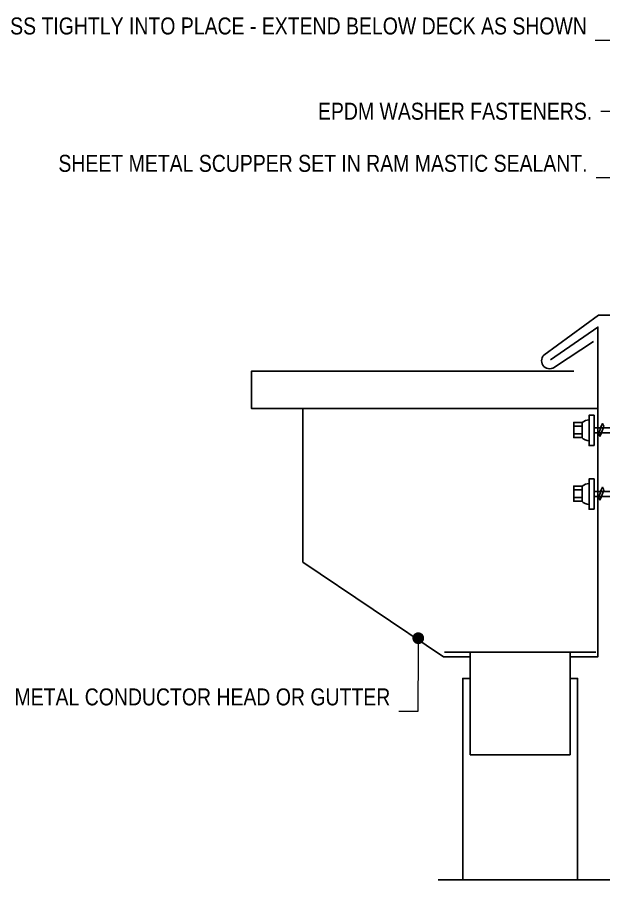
# Model space of a CAD drawing. Header units: inches. Extents: x -389 to 299, y -6 to 55.
# Drawn here: x -44.8 to -7.5, y -3.7 to 51.2 of the extents above; entities that cross this region are included whole.
import ezdxf
from ezdxf import colors
from ezdxf.entities.mleader import LeaderData, LeaderLine
from ezdxf.math import Vec2, Vec3

# ---------------------------------------------------------------- set-up
doc = ezdxf.new("R2010")
doc.units = ezdxf.units.IN
doc.header["$MEASUREMENT"] = 0
doc.layers.add('Fastener', color=94, linetype='Continuous')
doc.layers.add('Metal', color=17, linetype='Continuous', true_color=0x803345)
doc.layers.add('Text', color=20, linetype='Continuous', lineweight=0)
doc.styles.get("Standard").update_dxf_attribs({"font": ''})
doc.styles.get('Standard').set_extended_font_data('Arial Narrow')

# ---------------------------------------------------------------- blocks, each defined once
blk = doc.blocks.new('_Dot')
at = {"color": 0, "linetype": 'ByBlock', "lineweight": -2}
blk.add_line((-0.5, 0), (-1, 0), dxfattribs=at)
at = {"color": 0, "linetype": 'ByBlock', "const_width": 0.5}
blk.add_lwpolyline([(-0.25, 0, 1), (0.25, 0, 1)], format="xyb", close=True, dxfattribs=at)

msp = doc.modelspace()

# ---------------------------------------------------------------- linework, layer by layer
msp.add_line((-18.02, -3.694), (-0.839, -3.694))
at = {"layer": 'Fastener'}
for p, q in [((-9.396, 25.168), (-8.857, 25.168)), ((-9.396, 24.685), (-8.857, 24.685)), ((-9.396, 21.116), (-8.857, 21.116)), ((-9.396, 20.633), (-8.857, 20.633))]:
    msp.add_line(p, q, dxfattribs=at)
for points in [[(-8.101, 23.944), (-8.422, 23.944), (-8.422, 25.874), (-8.101, 25.874)], [(-8.101, 25.874), (-8.101, 23.944)], [(-8.101, 19.892), (-8.422, 19.892), (-8.422, 21.823), (-8.101, 21.823)], [(-8.101, 21.823), (-8.101, 19.892)]]:
    msp.add_lwpolyline(points, dxfattribs=at)
for points in [[(-8.857, 25.409), (-8.857, 24.444), (-9.396, 24.444), (-9.396, 25.409)], [(-7.489, 25.178), (-7.648, 24.694), (-7.728, 24.533), (-7.809, 24.694), (-7.65, 25.177), (-7.57, 25.338)], [(-8.104, 24.749), (-8.105, 25.071), (-2.496, 25.067), (-1.737, 24.909), (-2.494, 24.745)], [(-8.857, 21.357), (-8.857, 20.392), (-9.396, 20.392), (-9.396, 21.357)], [(-8.104, 20.697), (-8.105, 21.019), (-2.496, 21.015), (-1.737, 20.857), (-2.494, 20.693)], [(-7.489, 21.126), (-7.648, 20.643), (-7.728, 20.481), (-7.809, 20.642), (-7.65, 21.125), (-7.57, 21.286)]]:
    msp.add_lwpolyline(points, close=True, dxfattribs=at)
for centre, start, end in [((-8.422, 24.909), 90, 131.1453), ((-8.422, 24.909), 224.8012, 270), ((-8.422, 20.857), 90, 131.1453), ((-8.422, 20.857), 224.8012, 270)]:
    msp.add_arc(centre, 0.66, start, end, dxfattribs=at)
at = {"layer": 'Metal', "linetype": 'Continuous'}
for p, q in [((-26.635, 28.669), (-9.396, 28.669)), ((-26.635, 26.302), (-7.86, 26.302)), ((-15.99, 10.793), (-9.619, 10.793)), ((-15.99, 4.249), (-9.619, 4.249))]:
    msp.add_line(p, q, dxfattribs=at)
msp.add_lwpolyline([(16.341, 32.21), (7.85, 32.21), (7.85, 50.554, 1), (7.032, 50.554), (7.032, 32.244), (-7.82, 32.244), (-11.291, 29.701, 1), (-10.568, 28.977), (-8.15, 30.555)], format="xyb", dxfattribs=at)
for points in [[(-10.873, 29.391), (-7.86, 31.477), (-7.86, 10.503), (-9.619, 10.503)], [(-15.99, 10.503), (-17.677, 10.503), (-26.635, 16.524), (-26.635, 26.302), (-29.908, 26.302), (-29.908, 28.669), (-26.635, 28.669)], [(-17.626, 10.793), (-15.99, 10.793), (-15.99, 4.249)], [(-7.983, 10.793), (-9.619, 10.793), (-9.619, 4.249)], [(-15.99, 9.119), (-16.461, 9.119), (-16.461, -3.694)], [(-9.619, 9.119), (-9.148, 9.119), (-9.148, -3.694)]]:
    msp.add_lwpolyline(points, dxfattribs=at)

# ---------------------------------------------------------------- leaders
at = {"layer": 'Text'}
ml = msp.add_multileader_mtext('Standard', dxfattribs=at)
ml.set_content('INSTALL RAM 327 HDR IN RT-250 PRESS TIGHTLY INTO PLACE - EXTEND BELOW DECK AS SHOWN', color=256)
ml.set_leader_properties(color=256, lineweight=0)
ml.set_arrow_properties(name='DOT')
ml.build(insert=Vec2(0, 0))
ml.multileader.update_dxf_attribs({"text_left_attachment_type": 2, "text_right_attachment_type": 2, "dogleg_length": 0.36, "arrow_head_size": 0.75, "scale": 12})
ctx = ml.context
ctx.base_point, ctx.scale, ctx.char_height, ctx.arrow_head_size, ctx.landing_gap_size, ctx.plane_origin = Vec3(-38.675, 49.717), 12, 1.08, 0.75, 0.54, Vec3(1.961, 30.95)
ctx.left_attachment, ctx.right_attachment, ctx.text_align_type = 2, 2, 2
notes = []
notes.append((ctx, [(1, (1, 1, 0), (-2.687, 49.717), (-1, 0), 5.337, [(0, [(5.175, 30.824)], 0, [])])]))
ctx.mtext.insert, ctx.mtext.width, ctx.mtext.alignment, ctx.mtext.flow_direction = Vec3(-8.564, 51.186), 31.67454, 3, 5
ml = msp.add_multileader_mtext('Standard', dxfattribs=at)
ml.set_content('EPDM WASHER FASTENERS.', color=256)
ml.set_leader_properties(color=256, lineweight=0)
ml.set_arrow_properties(name='DOT')
ml.build(insert=Vec2(0, 0))
ml.multileader.update_dxf_attribs({"text_left_attachment_type": 2, "text_right_attachment_type": 2, "dogleg_length": 0.36, "arrow_head_size": 0.75, "scale": 12})
ctx = ml.context
ctx.base_point, ctx.scale, ctx.char_height, ctx.arrow_head_size, ctx.landing_gap_size, ctx.plane_origin = Vec3(-26.014, 45.203), 12, 1.08, 0.75, 0.54, Vec3(-3.676, 29.973)
ctx.left_attachment, ctx.right_attachment, ctx.text_align_type = 2, 2, 2
notes.append((ctx, [(0, (1, 1, 0), (-5.165, 45.203), (-1, 0), 2.516, [(0, [(0.208, 32.926)], 0, [])])]))
ctx.mtext.insert, ctx.mtext.width, ctx.mtext.alignment, ctx.mtext.flow_direction = Vec3(-8.221, 45.762), 17.48942, 3, 5
ml = msp.add_multileader_mtext('Standard', dxfattribs=at)
ml.set_content('SHEET METAL SCUPPER SET IN RAM MASTIC SEALANT.', color=256)
ml.set_leader_properties(color=256, lineweight=0)
ml.set_arrow_properties(name='DOT')
ml.build(insert=Vec2(0, 0))
ml.multileader.update_dxf_attribs({"text_left_attachment_type": 2, "text_right_attachment_type": 2, "dogleg_length": 0.36, "arrow_head_size": 0.75, "scale": 12})
ctx = ml.context
ctx.base_point, ctx.scale, ctx.char_height, ctx.arrow_head_size, ctx.landing_gap_size, ctx.plane_origin = Vec3(-28.145, 40.976), 12, 1.08, 0.75, 0.54, Vec3(-9.669, 31.939)
ctx.left_attachment, ctx.right_attachment, ctx.text_align_type = 2, 2, 2
notes.append((ctx, [(0, (1, 1, 0), (-6.827, 40.976), (-1, 0), 1.15, [(0, [(-2.615, 32.244)], 0, [])])]))
ctx.mtext.insert, ctx.mtext.width, ctx.mtext.alignment, ctx.mtext.flow_direction = Vec3(-8.517, 42.444), 19.72384, 3, 5
ml = msp.add_multileader_mtext('Standard', dxfattribs=at)
ml.set_content('SHEET METAL CONDUCTOR HEAD OR GUTTER', color=256)
ml.set_leader_properties(color=256, lineweight=0)
ml.set_arrow_properties(name='DOT')
ml.build(insert=Vec2(0, 0))
ml.multileader.update_dxf_attribs({"text_left_attachment_type": 2, "text_right_attachment_type": 2, "dogleg_length": 0.36, "arrow_head_size": 0.75, "scale": 12})
ctx = ml.context
ctx.base_point, ctx.scale, ctx.char_height, ctx.arrow_head_size, ctx.landing_gap_size, ctx.plane_origin = Vec3(-38.516, 7.016), 12, 1.08, 0.75, 0.54, Vec3(-21.615, 13.15)
ctx.left_attachment, ctx.right_attachment, ctx.text_align_type = 2, 2, 2
notes.append((ctx, [(0, (1, 1, 0), (-19.326, 7.016), (-1, 0), 1.208, [(0, [(-19.293, 11.68)], 0, [])])]))
ctx.mtext.insert, ctx.mtext.width, ctx.mtext.alignment, ctx.mtext.flow_direction = Vec3(-21.074, 8.484), 19.09414, 3, 5
for ctx, leaders in notes:
    for number, flags, end, landing, length, lines in leaders:
        leader = LeaderData()
        leader.index, (leader.has_last_leader_line, leader.has_dogleg_vector, leader.attachment_direction) = number, flags
        leader.last_leader_point, leader.dogleg_vector, leader.dogleg_length = Vec3(end), Vec3(landing), length
        for number, points, colour, breaks in lines:
            line = LeaderLine()
            line.index, line.vertices, line.color, line.breaks = number, Vec3.list(points), colors.encode_raw_color(colour), breaks
            leader.lines.append(line)
        ctx.leaders.append(leader)

doc.saveas('drawing.dxf')
